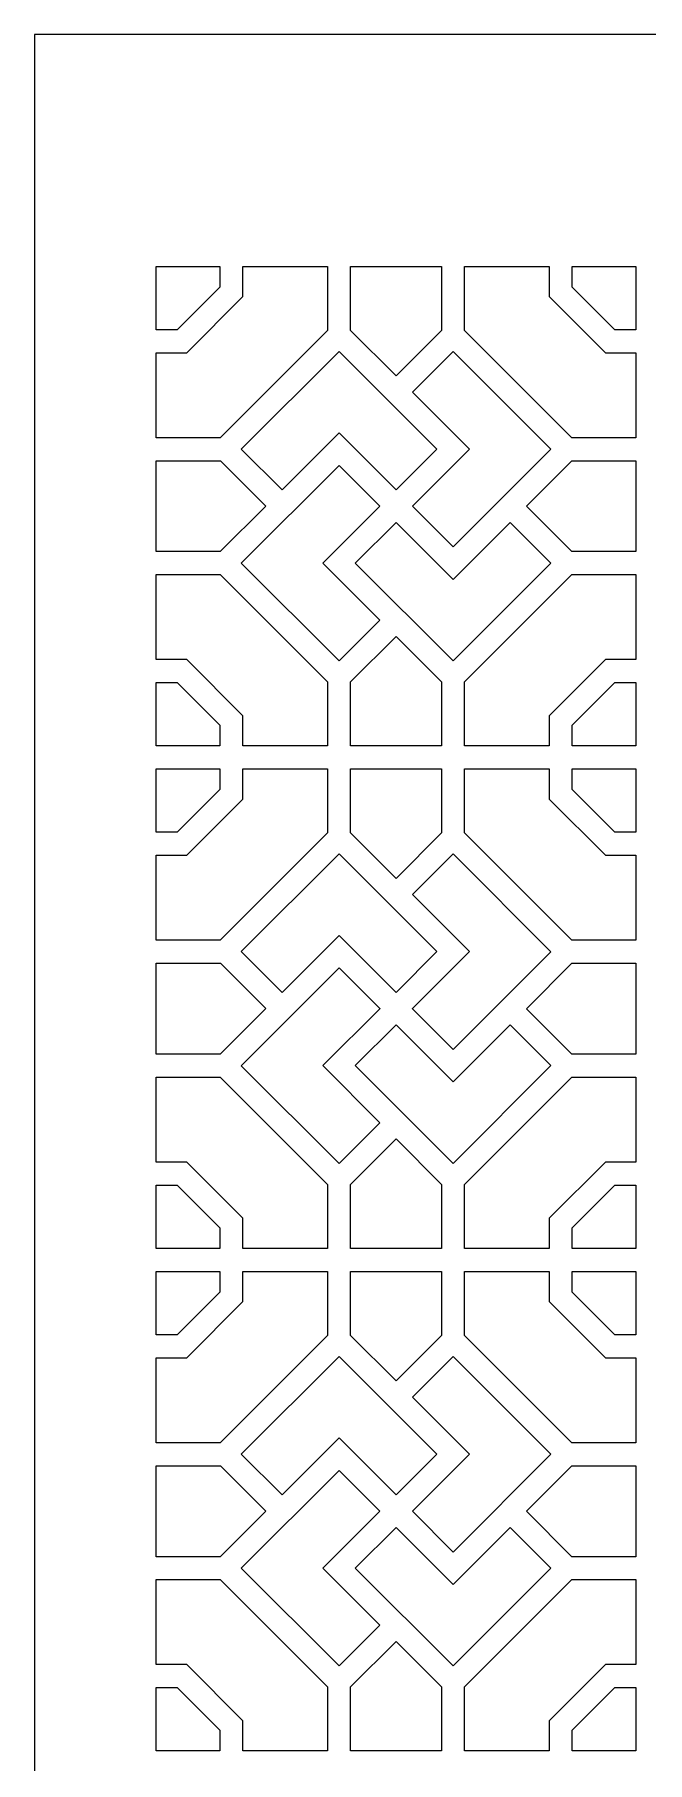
# Model space of a CAD drawing. Header units: centimetres. Extents: x -15.1 to -1.8, y -3.3 to 9.5.
# Drawn here: x -15.08 to -12.81, y 3.11 to 9.5 of the extents above; entities that cross this region are included whole.
import ezdxf

# ---------------------------------------------------------------- set-up
doc = ezdxf.new("R2010")
doc.units = ezdxf.units.CM
doc.header["$MEASUREMENT"] = 0
doc.layers.add('layer 1', color=7, linetype='Continuous')

msp = doc.modelspace()

# ---------------------------------------------------------------- linework, layer by layer
at = {"layer": 'layer 1', "color": 250}
for points, knots in [([(-15.08052, 9.5), (-15.08052, 9.5), (-8.68613, 9.5), (-8.68613, 9.5), (-8.68613, 9.5), (-8.68613, 9.5), (-8.68613, -3.28878), (-8.68613, -3.28878), (-8.68613, -3.28878), (-8.68613, -3.28878), (-15.08052, -3.28878), (-15.08052, -3.28878), (-15.08052, -3.28878), (-15.08052, -3.28878), (-15.08052, 9.5), (-15.08052, 9.5)], [0, 0, 0, 0, 0.2, 0.2, 0.2, 0.2, 0.4, 0.4, 0.4, 0.4, 0.6, 0.6, 0.6, 0.6, 1, 1, 1, 1]), ([(-14.51734, 8.32277), (-14.51734, 8.32277), (-14.63031, 8.32277), (-14.63031, 8.32277), (-14.63031, 8.32277), (-14.63031, 8.32277), (-14.63031, 8.00804), (-14.63031, 8.00804), (-14.63031, 8.00804), (-14.63031, 8.00804), (-14.39369, 8.00804), (-14.39369, 8.00804), (-14.39369, 8.00804), (-14.39369, 8.00804), (-13.99633, 8.4054), (-13.99633, 8.4054), (-13.99633, 8.4054), (-13.99633, 8.4054), (-13.99633, 8.64212), (-13.99633, 8.64212), (-13.99633, 8.64212), (-13.99633, 8.64212), (-14.30989, 8.64212), (-14.30989, 8.64212), (-14.30989, 8.64212), (-14.30989, 8.64212), (-14.30989, 8.53021), (-14.30989, 8.53021), (-14.30989, 8.53021), (-14.30989, 8.53021), (-14.51734, 8.32277), (-14.51734, 8.32277)], [0, 0, 0, 0, 0.1111111, 0.1111111, 0.1111111, 0.1111111, 0.2222222, 0.2222222, 0.2222222, 0.2222222, 0.3333333, 0.3333333, 0.3333333, 0.3333333, 0.4444444, 0.4444444, 0.4444444, 0.4444444, 0.5555556, 0.5555556, 0.5555556, 0.5555556, 0.6666667, 0.6666667, 0.6666667, 0.6666667, 0.7777778, 0.7777778, 0.7777778, 0.7777778, 1, 1, 1, 1]), ([(-14.63031, 8.40781), (-14.63031, 8.40781), (-14.55257, 8.40781), (-14.55257, 8.40781), (-14.55257, 8.40781), (-14.55257, 8.40781), (-14.39494, 8.56544), (-14.39494, 8.56544), (-14.39494, 8.56544), (-14.39494, 8.56544), (-14.39494, 8.64212), (-14.39494, 8.64212), (-14.39494, 8.64212), (-14.39494, 8.64212), (-14.63031, 8.64212), (-14.63031, 8.64212), (-14.63031, 8.64212), (-14.63031, 8.64212), (-14.63031, 8.40781), (-14.63031, 8.40781)], [0, 0, 0, 0, 0.1666667, 0.1666667, 0.1666667, 0.1666667, 0.3333333, 0.3333333, 0.3333333, 0.3333333, 0.5, 0.5, 0.5, 0.5, 0.6666667, 0.6666667, 0.6666667, 0.6666667, 1, 1, 1, 1]), ([(-13.91129, 8.64212), (-13.91129, 8.64212), (-13.91129, 8.4053), (-13.91129, 8.4053), (-13.91129, 8.4053), (-13.91129, 8.4053), (-13.74286, 8.23688), (-13.74286, 8.23688), (-13.74286, 8.23688), (-13.74286, 8.23688), (-13.57471, 8.40503), (-13.57471, 8.40503), (-13.57471, 8.40503), (-13.57471, 8.40503), (-13.57471, 8.64212), (-13.57471, 8.64212), (-13.57471, 8.64212), (-13.57471, 8.64212), (-13.91129, 8.64212), (-13.91129, 8.64212)], [0, 0, 0, 0, 0.1666667, 0.1666667, 0.1666667, 0.1666667, 0.3333333, 0.3333333, 0.3333333, 0.3333333, 0.5, 0.5, 0.5, 0.5, 0.6666667, 0.6666667, 0.6666667, 0.6666667, 1, 1, 1, 1]), ([(-12.96865, 8.32277), (-12.96865, 8.32277), (-13.1761, 8.53021), (-13.1761, 8.53021), (-13.1761, 8.53021), (-13.1761, 8.53021), (-13.1761, 8.64212), (-13.1761, 8.64212), (-13.1761, 8.64212), (-13.1761, 8.64212), (-13.48966, 8.64212), (-13.48966, 8.64212), (-13.48966, 8.64212), (-13.48966, 8.64212), (-13.48966, 8.40513), (-13.48966, 8.40513), (-13.48966, 8.40513), (-13.48966, 8.40513), (-13.09258, 8.00804), (-13.09258, 8.00804), (-13.09258, 8.00804), (-13.09258, 8.00804), (-12.85568, 8.00804), (-12.85568, 8.00804), (-12.85568, 8.00804), (-12.85568, 8.00804), (-12.85568, 8.32277), (-12.85568, 8.32277), (-12.85568, 8.32277), (-12.85568, 8.32277), (-12.96865, 8.32277), (-12.96865, 8.32277)], [0, 0, 0, 0, 0.1111111, 0.1111111, 0.1111111, 0.1111111, 0.2222222, 0.2222222, 0.2222222, 0.2222222, 0.3333333, 0.3333333, 0.3333333, 0.3333333, 0.4444444, 0.4444444, 0.4444444, 0.4444444, 0.5555556, 0.5555556, 0.5555556, 0.5555556, 0.6666667, 0.6666667, 0.6666667, 0.6666667, 0.7777778, 0.7777778, 0.7777778, 0.7777778, 1, 1, 1, 1]), ([(-12.85568, 8.40781), (-12.85568, 8.40781), (-12.85568, 8.64212), (-12.85568, 8.64212), (-12.85568, 8.64212), (-12.85568, 8.64212), (-13.09106, 8.64212), (-13.09106, 8.64212), (-13.09106, 8.64212), (-13.09106, 8.64212), (-13.09106, 8.56544), (-13.09106, 8.56544), (-13.09106, 8.56544), (-13.09106, 8.56544), (-12.93343, 8.40781), (-12.93343, 8.40781), (-12.93343, 8.40781), (-12.93343, 8.40781), (-12.85568, 8.40781), (-12.85568, 8.40781)], [0, 0, 0, 0, 0.1666667, 0.1666667, 0.1666667, 0.1666667, 0.3333333, 0.3333333, 0.3333333, 0.3333333, 0.5, 0.5, 0.5, 0.5, 0.6666667, 0.6666667, 0.6666667, 0.6666667, 1, 1, 1, 1]), ([(-13.74312, 7.81515), (-13.74312, 7.81515), (-13.74303, 7.81523), (-13.74303, 7.81523), (-13.74303, 7.81523), (-13.74303, 7.81523), (-13.74282, 7.81502), (-13.74282, 7.81502), (-13.74282, 7.81502), (-13.74282, 7.81502), (-13.59205, 7.96579), (-13.59205, 7.96579), (-13.59205, 7.96579), (-13.59205, 7.96579), (-13.95385, 8.32759), (-13.95385, 8.32759), (-13.95385, 8.32759), (-13.95385, 8.32759), (-14.31567, 7.96579), (-14.31567, 7.96579), (-14.31567, 7.96579), (-14.31567, 7.96579), (-14.16482, 7.81494), (-14.16482, 7.81494), (-14.16482, 7.81494), (-14.16482, 7.81494), (-13.95386, 8.0259), (-13.95386, 8.0259), (-13.95386, 8.0259), (-13.95386, 8.0259), (-13.74312, 7.81515), (-13.74312, 7.81515)], [0, 0, 0, 0, 0.1111111, 0.1111111, 0.1111111, 0.1111111, 0.2222222, 0.2222222, 0.2222222, 0.2222222, 0.3333333, 0.3333333, 0.3333333, 0.3333333, 0.4444444, 0.4444444, 0.4444444, 0.4444444, 0.5555556, 0.5555556, 0.5555556, 0.5555556, 0.6666667, 0.6666667, 0.6666667, 0.6666667, 0.7777778, 0.7777778, 0.7777778, 0.7777778, 1, 1, 1, 1]), ([(-13.68265, 7.75492), (-13.68265, 7.75492), (-13.68257, 7.75485), (-13.68257, 7.75485), (-13.68257, 7.75485), (-13.68257, 7.75485), (-13.68292, 7.75449), (-13.68292, 7.75449), (-13.68292, 7.75449), (-13.68292, 7.75449), (-13.53213, 7.6037), (-13.53213, 7.6037), (-13.53213, 7.6037), (-13.53213, 7.6037), (-13.17032, 7.96552), (-13.17032, 7.96552), (-13.17032, 7.96552), (-13.17032, 7.96552), (-13.53213, 8.32732), (-13.53213, 8.32732), (-13.53213, 8.32732), (-13.53213, 8.32732), (-13.68272, 8.17674), (-13.68272, 8.17674), (-13.68272, 8.17674), (-13.68272, 8.17674), (-13.47178, 7.96579), (-13.47178, 7.96579), (-13.47178, 7.96579), (-13.47178, 7.96579), (-13.68265, 7.75492), (-13.68265, 7.75492)], [0, 0, 0, 0, 0.1111111, 0.1111111, 0.1111111, 0.1111111, 0.2222222, 0.2222222, 0.2222222, 0.2222222, 0.3333333, 0.3333333, 0.3333333, 0.3333333, 0.4444444, 0.4444444, 0.4444444, 0.4444444, 0.5555556, 0.5555556, 0.5555556, 0.5555556, 0.6666667, 0.6666667, 0.6666667, 0.6666667, 0.7777778, 0.7777778, 0.7777778, 0.7777778, 1, 1, 1, 1]), ([(-14.22495, 7.7548), (-14.22495, 7.7548), (-14.39315, 7.923), (-14.39315, 7.923), (-14.39315, 7.923), (-14.39315, 7.923), (-14.63031, 7.923), (-14.63031, 7.923), (-14.63031, 7.923), (-14.63031, 7.923), (-14.63031, 7.58642), (-14.63031, 7.58642), (-14.63031, 7.58642), (-14.63031, 7.58642), (-14.39334, 7.58642), (-14.39334, 7.58642), (-14.39334, 7.58642), (-14.39334, 7.58642), (-14.22495, 7.7548), (-14.22495, 7.7548)], [0, 0, 0, 0, 0.1666667, 0.1666667, 0.1666667, 0.1666667, 0.3333333, 0.3333333, 0.3333333, 0.3333333, 0.5, 0.5, 0.5, 0.5, 0.6666667, 0.6666667, 0.6666667, 0.6666667, 1, 1, 1, 1]), ([(-13.8034, 7.7548), (-13.8034, 7.7548), (-13.80322, 7.75498), (-13.80322, 7.75498), (-13.80322, 7.75498), (-13.80322, 7.75498), (-13.95385, 7.90562), (-13.95385, 7.90562), (-13.95385, 7.90562), (-13.95385, 7.90562), (-14.31567, 7.54381), (-14.31567, 7.54381), (-14.31567, 7.54381), (-14.31567, 7.54381), (-13.95386, 7.182), (-13.95386, 7.182), (-13.95386, 7.182), (-13.95386, 7.182), (-13.80309, 7.33276), (-13.80309, 7.33276), (-13.80309, 7.33276), (-13.80309, 7.33276), (-14.01422, 7.54389), (-14.01422, 7.54389), (-14.01422, 7.54389), (-14.01422, 7.54389), (-13.80335, 7.75476), (-13.80335, 7.75476), (-13.80335, 7.75476), (-13.80335, 7.75476), (-13.8034, 7.7548), (-13.8034, 7.7548)], [0, 0, 0, 0, 0.1111111, 0.1111111, 0.1111111, 0.1111111, 0.2222222, 0.2222222, 0.2222222, 0.2222222, 0.3333333, 0.3333333, 0.3333333, 0.3333333, 0.4444444, 0.4444444, 0.4444444, 0.4444444, 0.5555556, 0.5555556, 0.5555556, 0.5555556, 0.6666667, 0.6666667, 0.6666667, 0.6666667, 0.7777778, 0.7777778, 0.7777778, 0.7777778, 1, 1, 1, 1]), ([(-12.85568, 7.923), (-12.85568, 7.923), (-13.09257, 7.923), (-13.09257, 7.923), (-13.09257, 7.923), (-13.09257, 7.923), (-13.26087, 7.7547), (-13.26087, 7.7547), (-13.26087, 7.7547), (-13.26087, 7.7547), (-13.09258, 7.58642), (-13.09258, 7.58642), (-13.09258, 7.58642), (-13.09258, 7.58642), (-12.85568, 7.58642), (-12.85568, 7.58642), (-12.85568, 7.58642), (-12.85568, 7.58642), (-12.85568, 7.923), (-12.85568, 7.923)], [0, 0, 0, 0, 0.1666667, 0.1666667, 0.1666667, 0.1666667, 0.3333333, 0.3333333, 0.3333333, 0.3333333, 0.5, 0.5, 0.5, 0.5, 0.6666667, 0.6666667, 0.6666667, 0.6666667, 1, 1, 1, 1]), ([(-13.74327, 7.69457), (-13.74327, 7.69457), (-13.89395, 7.54389), (-13.89395, 7.54389), (-13.89395, 7.54389), (-13.89395, 7.54389), (-13.53213, 7.18208), (-13.53213, 7.18208), (-13.53213, 7.18208), (-13.53213, 7.18208), (-13.17032, 7.54389), (-13.17032, 7.54389), (-13.17032, 7.54389), (-13.17032, 7.54389), (-13.321, 7.69457), (-13.321, 7.69457), (-13.321, 7.69457), (-13.321, 7.69457), (-13.53213, 7.48344), (-13.53213, 7.48344), (-13.53213, 7.48344), (-13.53213, 7.48344), (-13.74327, 7.69457), (-13.74327, 7.69457)], [0, 0, 0, 0, 0.1428571, 0.1428571, 0.1428571, 0.1428571, 0.2857143, 0.2857143, 0.2857143, 0.2857143, 0.4285714, 0.4285714, 0.4285714, 0.4285714, 0.5714286, 0.5714286, 0.5714286, 0.5714286, 0.7142857, 0.7142857, 0.7142857, 0.7142857, 1, 1, 1, 1]), ([(-14.51734, 7.18684), (-14.51734, 7.18684), (-14.30989, 6.97939), (-14.30989, 6.97939), (-14.30989, 6.97939), (-14.30989, 6.97939), (-14.30989, 6.86749), (-14.30989, 6.86749), (-14.30989, 6.86749), (-14.30989, 6.86749), (-13.99633, 6.86749), (-13.99633, 6.86749), (-13.99633, 6.86749), (-13.99633, 6.86749), (-13.99633, 7.10421), (-13.99633, 7.10421), (-13.99633, 7.10421), (-13.99633, 7.10421), (-14.3935, 7.50137), (-14.3935, 7.50137), (-14.3935, 7.50137), (-14.3935, 7.50137), (-14.63031, 7.50137), (-14.63031, 7.50137), (-14.63031, 7.50137), (-14.63031, 7.50137), (-14.63031, 7.18684), (-14.63031, 7.18684), (-14.63031, 7.18684), (-14.63031, 7.18684), (-14.51734, 7.18684), (-14.51734, 7.18684)], [0, 0, 0, 0, 0.1111111, 0.1111111, 0.1111111, 0.1111111, 0.2222222, 0.2222222, 0.2222222, 0.2222222, 0.3333333, 0.3333333, 0.3333333, 0.3333333, 0.4444444, 0.4444444, 0.4444444, 0.4444444, 0.5555556, 0.5555556, 0.5555556, 0.5555556, 0.6666667, 0.6666667, 0.6666667, 0.6666667, 0.7777778, 0.7777778, 0.7777778, 0.7777778, 1, 1, 1, 1]), ([(-12.96865, 7.18684), (-12.96865, 7.18684), (-12.85568, 7.18684), (-12.85568, 7.18684), (-12.85568, 7.18684), (-12.85568, 7.18684), (-12.85568, 7.50137), (-12.85568, 7.50137), (-12.85568, 7.50137), (-12.85568, 7.50137), (-13.09257, 7.50137), (-13.09257, 7.50137), (-13.09257, 7.50137), (-13.09257, 7.50137), (-13.48966, 7.10428), (-13.48966, 7.10428), (-13.48966, 7.10428), (-13.48966, 7.10428), (-13.48966, 6.86749), (-13.48966, 6.86749), (-13.48966, 6.86749), (-13.48966, 6.86749), (-13.1761, 6.86749), (-13.1761, 6.86749), (-13.1761, 6.86749), (-13.1761, 6.86749), (-13.1761, 6.97939), (-13.1761, 6.97939), (-13.1761, 6.97939), (-13.1761, 6.97939), (-12.96865, 7.18684), (-12.96865, 7.18684)], [0, 0, 0, 0, 0.1111111, 0.1111111, 0.1111111, 0.1111111, 0.2222222, 0.2222222, 0.2222222, 0.2222222, 0.3333333, 0.3333333, 0.3333333, 0.3333333, 0.4444444, 0.4444444, 0.4444444, 0.4444444, 0.5555556, 0.5555556, 0.5555556, 0.5555556, 0.6666667, 0.6666667, 0.6666667, 0.6666667, 0.7777778, 0.7777778, 0.7777778, 0.7777778, 1, 1, 1, 1]), ([(-13.57471, 6.86749), (-13.57471, 6.86749), (-13.57471, 7.10438), (-13.57471, 7.10438), (-13.57471, 7.10438), (-13.57471, 7.10438), (-13.74296, 7.27263), (-13.74296, 7.27263), (-13.74296, 7.27263), (-13.74296, 7.27263), (-13.91129, 7.1043), (-13.91129, 7.1043), (-13.91129, 7.1043), (-13.91129, 7.1043), (-13.91129, 6.86749), (-13.91129, 6.86749), (-13.91129, 6.86749), (-13.91129, 6.86749), (-13.57471, 6.86749), (-13.57471, 6.86749)], [0, 0, 0, 0, 0.1666667, 0.1666667, 0.1666667, 0.1666667, 0.3333333, 0.3333333, 0.3333333, 0.3333333, 0.5, 0.5, 0.5, 0.5, 0.6666667, 0.6666667, 0.6666667, 0.6666667, 1, 1, 1, 1]), ([(-14.63031, 7.10179), (-14.63031, 7.10179), (-14.63031, 6.86749), (-14.63031, 6.86749), (-14.63031, 6.86749), (-14.63031, 6.86749), (-14.39494, 6.86749), (-14.39494, 6.86749), (-14.39494, 6.86749), (-14.39494, 6.86749), (-14.39494, 6.94416), (-14.39494, 6.94416), (-14.39494, 6.94416), (-14.39494, 6.94416), (-14.55257, 7.10179), (-14.55257, 7.10179), (-14.55257, 7.10179), (-14.55257, 7.10179), (-14.63031, 7.10179), (-14.63031, 7.10179)], [0, 0, 0, 0, 0.1666667, 0.1666667, 0.1666667, 0.1666667, 0.3333333, 0.3333333, 0.3333333, 0.3333333, 0.5, 0.5, 0.5, 0.5, 0.6666667, 0.6666667, 0.6666667, 0.6666667, 1, 1, 1, 1]), ([(-12.85568, 7.10179), (-12.85568, 7.10179), (-12.93343, 7.10179), (-12.93343, 7.10179), (-12.93343, 7.10179), (-12.93343, 7.10179), (-13.09106, 6.94416), (-13.09106, 6.94416), (-13.09106, 6.94416), (-13.09106, 6.94416), (-13.09106, 6.86749), (-13.09106, 6.86749), (-13.09106, 6.86749), (-13.09106, 6.86749), (-12.85568, 6.86749), (-12.85568, 6.86749), (-12.85568, 6.86749), (-12.85568, 6.86749), (-12.85568, 7.10179), (-12.85568, 7.10179)], [0, 0, 0, 0, 0.1666667, 0.1666667, 0.1666667, 0.1666667, 0.3333333, 0.3333333, 0.3333333, 0.3333333, 0.5, 0.5, 0.5, 0.5, 0.6666667, 0.6666667, 0.6666667, 0.6666667, 1, 1, 1, 1]), ([(-14.51734, 6.46309), (-14.51734, 6.46309), (-14.63031, 6.46309), (-14.63031, 6.46309), (-14.63031, 6.46309), (-14.63031, 6.46309), (-14.63031, 6.14837), (-14.63031, 6.14837), (-14.63031, 6.14837), (-14.63031, 6.14837), (-14.39369, 6.14837), (-14.39369, 6.14837), (-14.39369, 6.14837), (-14.39369, 6.14837), (-13.99633, 6.54572), (-13.99633, 6.54572), (-13.99633, 6.54572), (-13.99633, 6.54572), (-13.99633, 6.78244), (-13.99633, 6.78244), (-13.99633, 6.78244), (-13.99633, 6.78244), (-14.30989, 6.78244), (-14.30989, 6.78244), (-14.30989, 6.78244), (-14.30989, 6.78244), (-14.30989, 6.67054), (-14.30989, 6.67054), (-14.30989, 6.67054), (-14.30989, 6.67054), (-14.51734, 6.46309), (-14.51734, 6.46309)], [0, 0, 0, 0, 0.1111111, 0.1111111, 0.1111111, 0.1111111, 0.2222222, 0.2222222, 0.2222222, 0.2222222, 0.3333333, 0.3333333, 0.3333333, 0.3333333, 0.4444444, 0.4444444, 0.4444444, 0.4444444, 0.5555556, 0.5555556, 0.5555556, 0.5555556, 0.6666667, 0.6666667, 0.6666667, 0.6666667, 0.7777778, 0.7777778, 0.7777778, 0.7777778, 1, 1, 1, 1]), ([(-14.63031, 6.54814), (-14.63031, 6.54814), (-14.55257, 6.54814), (-14.55257, 6.54814), (-14.55257, 6.54814), (-14.55257, 6.54814), (-14.39494, 6.70576), (-14.39494, 6.70576), (-14.39494, 6.70576), (-14.39494, 6.70576), (-14.39494, 6.78244), (-14.39494, 6.78244), (-14.39494, 6.78244), (-14.39494, 6.78244), (-14.63031, 6.78244), (-14.63031, 6.78244), (-14.63031, 6.78244), (-14.63031, 6.78244), (-14.63031, 6.54814), (-14.63031, 6.54814)], [0, 0, 0, 0, 0.1666667, 0.1666667, 0.1666667, 0.1666667, 0.3333333, 0.3333333, 0.3333333, 0.3333333, 0.5, 0.5, 0.5, 0.5, 0.6666667, 0.6666667, 0.6666667, 0.6666667, 1, 1, 1, 1]), ([(-13.91129, 6.78244), (-13.91129, 6.78244), (-13.91129, 6.54562), (-13.91129, 6.54562), (-13.91129, 6.54562), (-13.91129, 6.54562), (-13.74286, 6.3772), (-13.74286, 6.3772), (-13.74286, 6.3772), (-13.74286, 6.3772), (-13.57471, 6.54536), (-13.57471, 6.54536), (-13.57471, 6.54536), (-13.57471, 6.54536), (-13.57471, 6.78244), (-13.57471, 6.78244), (-13.57471, 6.78244), (-13.57471, 6.78244), (-13.91129, 6.78244), (-13.91129, 6.78244)], [0, 0, 0, 0, 0.1666667, 0.1666667, 0.1666667, 0.1666667, 0.3333333, 0.3333333, 0.3333333, 0.3333333, 0.5, 0.5, 0.5, 0.5, 0.6666667, 0.6666667, 0.6666667, 0.6666667, 1, 1, 1, 1]), ([(-12.96865, 6.46309), (-12.96865, 6.46309), (-13.1761, 6.67054), (-13.1761, 6.67054), (-13.1761, 6.67054), (-13.1761, 6.67054), (-13.1761, 6.78244), (-13.1761, 6.78244), (-13.1761, 6.78244), (-13.1761, 6.78244), (-13.48966, 6.78244), (-13.48966, 6.78244), (-13.48966, 6.78244), (-13.48966, 6.78244), (-13.48966, 6.54545), (-13.48966, 6.54545), (-13.48966, 6.54545), (-13.48966, 6.54545), (-13.09258, 6.14837), (-13.09258, 6.14837), (-13.09258, 6.14837), (-13.09258, 6.14837), (-12.85568, 6.14837), (-12.85568, 6.14837), (-12.85568, 6.14837), (-12.85568, 6.14837), (-12.85568, 6.46309), (-12.85568, 6.46309), (-12.85568, 6.46309), (-12.85568, 6.46309), (-12.96865, 6.46309), (-12.96865, 6.46309)], [0, 0, 0, 0, 0.1111111, 0.1111111, 0.1111111, 0.1111111, 0.2222222, 0.2222222, 0.2222222, 0.2222222, 0.3333333, 0.3333333, 0.3333333, 0.3333333, 0.4444444, 0.4444444, 0.4444444, 0.4444444, 0.5555556, 0.5555556, 0.5555556, 0.5555556, 0.6666667, 0.6666667, 0.6666667, 0.6666667, 0.7777778, 0.7777778, 0.7777778, 0.7777778, 1, 1, 1, 1]), ([(-12.85568, 6.54814), (-12.85568, 6.54814), (-12.85568, 6.78244), (-12.85568, 6.78244), (-12.85568, 6.78244), (-12.85568, 6.78244), (-13.09106, 6.78244), (-13.09106, 6.78244), (-13.09106, 6.78244), (-13.09106, 6.78244), (-13.09106, 6.70576), (-13.09106, 6.70576), (-13.09106, 6.70576), (-13.09106, 6.70576), (-12.93343, 6.54814), (-12.93343, 6.54814), (-12.93343, 6.54814), (-12.93343, 6.54814), (-12.85568, 6.54814), (-12.85568, 6.54814)], [0, 0, 0, 0, 0.1666667, 0.1666667, 0.1666667, 0.1666667, 0.3333333, 0.3333333, 0.3333333, 0.3333333, 0.5, 0.5, 0.5, 0.5, 0.6666667, 0.6666667, 0.6666667, 0.6666667, 1, 1, 1, 1]), ([(-13.74312, 5.95548), (-13.74312, 5.95548), (-13.74303, 5.95556), (-13.74303, 5.95556), (-13.74303, 5.95556), (-13.74303, 5.95556), (-13.74282, 5.95534), (-13.74282, 5.95534), (-13.74282, 5.95534), (-13.74282, 5.95534), (-13.59205, 6.10611), (-13.59205, 6.10611), (-13.59205, 6.10611), (-13.59205, 6.10611), (-13.95385, 6.46792), (-13.95385, 6.46792), (-13.95385, 6.46792), (-13.95385, 6.46792), (-14.31567, 6.10611), (-14.31567, 6.10611), (-14.31567, 6.10611), (-14.31567, 6.10611), (-14.16482, 5.95526), (-14.16482, 5.95526), (-14.16482, 5.95526), (-14.16482, 5.95526), (-13.95386, 6.16622), (-13.95386, 6.16622), (-13.95386, 6.16622), (-13.95386, 6.16622), (-13.74312, 5.95548), (-13.74312, 5.95548)], [0, 0, 0, 0, 0.1111111, 0.1111111, 0.1111111, 0.1111111, 0.2222222, 0.2222222, 0.2222222, 0.2222222, 0.3333333, 0.3333333, 0.3333333, 0.3333333, 0.4444444, 0.4444444, 0.4444444, 0.4444444, 0.5555556, 0.5555556, 0.5555556, 0.5555556, 0.6666667, 0.6666667, 0.6666667, 0.6666667, 0.7777778, 0.7777778, 0.7777778, 0.7777778, 1, 1, 1, 1]), ([(-13.68265, 5.89524), (-13.68265, 5.89524), (-13.68257, 5.89517), (-13.68257, 5.89517), (-13.68257, 5.89517), (-13.68257, 5.89517), (-13.68292, 5.89482), (-13.68292, 5.89482), (-13.68292, 5.89482), (-13.68292, 5.89482), (-13.53213, 5.74403), (-13.53213, 5.74403), (-13.53213, 5.74403), (-13.53213, 5.74403), (-13.17032, 6.10584), (-13.17032, 6.10584), (-13.17032, 6.10584), (-13.17032, 6.10584), (-13.53213, 6.46765), (-13.53213, 6.46765), (-13.53213, 6.46765), (-13.53213, 6.46765), (-13.68272, 6.31706), (-13.68272, 6.31706), (-13.68272, 6.31706), (-13.68272, 6.31706), (-13.47178, 6.10611), (-13.47178, 6.10611), (-13.47178, 6.10611), (-13.47178, 6.10611), (-13.68265, 5.89524), (-13.68265, 5.89524)], [0, 0, 0, 0, 0.1111111, 0.1111111, 0.1111111, 0.1111111, 0.2222222, 0.2222222, 0.2222222, 0.2222222, 0.3333333, 0.3333333, 0.3333333, 0.3333333, 0.4444444, 0.4444444, 0.4444444, 0.4444444, 0.5555556, 0.5555556, 0.5555556, 0.5555556, 0.6666667, 0.6666667, 0.6666667, 0.6666667, 0.7777778, 0.7777778, 0.7777778, 0.7777778, 1, 1, 1, 1]), ([(-14.22495, 5.89513), (-14.22495, 5.89513), (-14.39315, 6.06332), (-14.39315, 6.06332), (-14.39315, 6.06332), (-14.39315, 6.06332), (-14.63031, 6.06332), (-14.63031, 6.06332), (-14.63031, 6.06332), (-14.63031, 6.06332), (-14.63031, 5.72674), (-14.63031, 5.72674), (-14.63031, 5.72674), (-14.63031, 5.72674), (-14.39334, 5.72674), (-14.39334, 5.72674), (-14.39334, 5.72674), (-14.39334, 5.72674), (-14.22495, 5.89513), (-14.22495, 5.89513)], [0, 0, 0, 0, 0.1666667, 0.1666667, 0.1666667, 0.1666667, 0.3333333, 0.3333333, 0.3333333, 0.3333333, 0.5, 0.5, 0.5, 0.5, 0.6666667, 0.6666667, 0.6666667, 0.6666667, 1, 1, 1, 1]), ([(-13.8034, 5.89513), (-13.8034, 5.89513), (-13.80322, 5.89531), (-13.80322, 5.89531), (-13.80322, 5.89531), (-13.80322, 5.89531), (-13.95385, 6.04594), (-13.95385, 6.04594), (-13.95385, 6.04594), (-13.95385, 6.04594), (-14.31567, 5.68414), (-14.31567, 5.68414), (-14.31567, 5.68414), (-14.31567, 5.68414), (-13.95386, 5.32232), (-13.95386, 5.32232), (-13.95386, 5.32232), (-13.95386, 5.32232), (-13.80309, 5.47309), (-13.80309, 5.47309), (-13.80309, 5.47309), (-13.80309, 5.47309), (-14.01422, 5.68421), (-14.01422, 5.68421), (-14.01422, 5.68421), (-14.01422, 5.68421), (-13.80335, 5.89508), (-13.80335, 5.89508), (-13.80335, 5.89508), (-13.80335, 5.89508), (-13.8034, 5.89513), (-13.8034, 5.89513)], [0, 0, 0, 0, 0.1111111, 0.1111111, 0.1111111, 0.1111111, 0.2222222, 0.2222222, 0.2222222, 0.2222222, 0.3333333, 0.3333333, 0.3333333, 0.3333333, 0.4444444, 0.4444444, 0.4444444, 0.4444444, 0.5555556, 0.5555556, 0.5555556, 0.5555556, 0.6666667, 0.6666667, 0.6666667, 0.6666667, 0.7777778, 0.7777778, 0.7777778, 0.7777778, 1, 1, 1, 1]), ([(-12.85568, 6.06332), (-12.85568, 6.06332), (-13.09257, 6.06332), (-13.09257, 6.06332), (-13.09257, 6.06332), (-13.09257, 6.06332), (-13.26087, 5.89503), (-13.26087, 5.89503), (-13.26087, 5.89503), (-13.26087, 5.89503), (-13.09258, 5.72674), (-13.09258, 5.72674), (-13.09258, 5.72674), (-13.09258, 5.72674), (-12.85568, 5.72674), (-12.85568, 5.72674), (-12.85568, 5.72674), (-12.85568, 5.72674), (-12.85568, 6.06332), (-12.85568, 6.06332)], [0, 0, 0, 0, 0.1666667, 0.1666667, 0.1666667, 0.1666667, 0.3333333, 0.3333333, 0.3333333, 0.3333333, 0.5, 0.5, 0.5, 0.5, 0.6666667, 0.6666667, 0.6666667, 0.6666667, 1, 1, 1, 1]), ([(-13.74327, 5.83489), (-13.74327, 5.83489), (-13.89395, 5.68421), (-13.89395, 5.68421), (-13.89395, 5.68421), (-13.89395, 5.68421), (-13.53213, 5.3224), (-13.53213, 5.3224), (-13.53213, 5.3224), (-13.53213, 5.3224), (-13.17032, 5.68421), (-13.17032, 5.68421), (-13.17032, 5.68421), (-13.17032, 5.68421), (-13.321, 5.83489), (-13.321, 5.83489), (-13.321, 5.83489), (-13.321, 5.83489), (-13.53213, 5.62376), (-13.53213, 5.62376), (-13.53213, 5.62376), (-13.53213, 5.62376), (-13.74327, 5.83489), (-13.74327, 5.83489)], [0, 0, 0, 0, 0.1428571, 0.1428571, 0.1428571, 0.1428571, 0.2857143, 0.2857143, 0.2857143, 0.2857143, 0.4285714, 0.4285714, 0.4285714, 0.4285714, 0.5714286, 0.5714286, 0.5714286, 0.5714286, 0.7142857, 0.7142857, 0.7142857, 0.7142857, 1, 1, 1, 1]), ([(-14.51734, 5.32716), (-14.51734, 5.32716), (-14.30989, 5.11971), (-14.30989, 5.11971), (-14.30989, 5.11971), (-14.30989, 5.11971), (-14.30989, 5.00781), (-14.30989, 5.00781), (-14.30989, 5.00781), (-14.30989, 5.00781), (-13.99633, 5.00781), (-13.99633, 5.00781), (-13.99633, 5.00781), (-13.99633, 5.00781), (-13.99633, 5.24453), (-13.99633, 5.24453), (-13.99633, 5.24453), (-13.99633, 5.24453), (-14.3935, 5.64169), (-14.3935, 5.64169), (-14.3935, 5.64169), (-14.3935, 5.64169), (-14.63031, 5.64169), (-14.63031, 5.64169), (-14.63031, 5.64169), (-14.63031, 5.64169), (-14.63031, 5.32716), (-14.63031, 5.32716), (-14.63031, 5.32716), (-14.63031, 5.32716), (-14.51734, 5.32716), (-14.51734, 5.32716)], [0, 0, 0, 0, 0.1111111, 0.1111111, 0.1111111, 0.1111111, 0.2222222, 0.2222222, 0.2222222, 0.2222222, 0.3333333, 0.3333333, 0.3333333, 0.3333333, 0.4444444, 0.4444444, 0.4444444, 0.4444444, 0.5555556, 0.5555556, 0.5555556, 0.5555556, 0.6666667, 0.6666667, 0.6666667, 0.6666667, 0.7777778, 0.7777778, 0.7777778, 0.7777778, 1, 1, 1, 1]), ([(-12.96865, 5.32716), (-12.96865, 5.32716), (-12.85568, 5.32716), (-12.85568, 5.32716), (-12.85568, 5.32716), (-12.85568, 5.32716), (-12.85568, 5.64169), (-12.85568, 5.64169), (-12.85568, 5.64169), (-12.85568, 5.64169), (-13.09257, 5.64169), (-13.09257, 5.64169), (-13.09257, 5.64169), (-13.09257, 5.64169), (-13.48966, 5.2446), (-13.48966, 5.2446), (-13.48966, 5.2446), (-13.48966, 5.2446), (-13.48966, 5.00781), (-13.48966, 5.00781), (-13.48966, 5.00781), (-13.48966, 5.00781), (-13.1761, 5.00781), (-13.1761, 5.00781), (-13.1761, 5.00781), (-13.1761, 5.00781), (-13.1761, 5.11971), (-13.1761, 5.11971), (-13.1761, 5.11971), (-13.1761, 5.11971), (-12.96865, 5.32716), (-12.96865, 5.32716)], [0, 0, 0, 0, 0.1111111, 0.1111111, 0.1111111, 0.1111111, 0.2222222, 0.2222222, 0.2222222, 0.2222222, 0.3333333, 0.3333333, 0.3333333, 0.3333333, 0.4444444, 0.4444444, 0.4444444, 0.4444444, 0.5555556, 0.5555556, 0.5555556, 0.5555556, 0.6666667, 0.6666667, 0.6666667, 0.6666667, 0.7777778, 0.7777778, 0.7777778, 0.7777778, 1, 1, 1, 1]), ([(-13.57471, 5.00781), (-13.57471, 5.00781), (-13.57471, 5.24471), (-13.57471, 5.24471), (-13.57471, 5.24471), (-13.57471, 5.24471), (-13.74296, 5.41295), (-13.74296, 5.41295), (-13.74296, 5.41295), (-13.74296, 5.41295), (-13.91129, 5.24462), (-13.91129, 5.24462), (-13.91129, 5.24462), (-13.91129, 5.24462), (-13.91129, 5.00781), (-13.91129, 5.00781), (-13.91129, 5.00781), (-13.91129, 5.00781), (-13.57471, 5.00781), (-13.57471, 5.00781)], [0, 0, 0, 0, 0.1666667, 0.1666667, 0.1666667, 0.1666667, 0.3333333, 0.3333333, 0.3333333, 0.3333333, 0.5, 0.5, 0.5, 0.5, 0.6666667, 0.6666667, 0.6666667, 0.6666667, 1, 1, 1, 1]), ([(-14.63031, 5.24211), (-14.63031, 5.24211), (-14.63031, 5.00781), (-14.63031, 5.00781), (-14.63031, 5.00781), (-14.63031, 5.00781), (-14.39494, 5.00781), (-14.39494, 5.00781), (-14.39494, 5.00781), (-14.39494, 5.00781), (-14.39494, 5.08449), (-14.39494, 5.08449), (-14.39494, 5.08449), (-14.39494, 5.08449), (-14.55257, 5.24211), (-14.55257, 5.24211), (-14.55257, 5.24211), (-14.55257, 5.24211), (-14.63031, 5.24211), (-14.63031, 5.24211)], [0, 0, 0, 0, 0.1666667, 0.1666667, 0.1666667, 0.1666667, 0.3333333, 0.3333333, 0.3333333, 0.3333333, 0.5, 0.5, 0.5, 0.5, 0.6666667, 0.6666667, 0.6666667, 0.6666667, 1, 1, 1, 1]), ([(-12.85568, 5.24211), (-12.85568, 5.24211), (-12.93343, 5.24211), (-12.93343, 5.24211), (-12.93343, 5.24211), (-12.93343, 5.24211), (-13.09106, 5.08449), (-13.09106, 5.08449), (-13.09106, 5.08449), (-13.09106, 5.08449), (-13.09106, 5.00781), (-13.09106, 5.00781), (-13.09106, 5.00781), (-13.09106, 5.00781), (-12.85568, 5.00781), (-12.85568, 5.00781), (-12.85568, 5.00781), (-12.85568, 5.00781), (-12.85568, 5.24211), (-12.85568, 5.24211)], [0, 0, 0, 0, 0.1666667, 0.1666667, 0.1666667, 0.1666667, 0.3333333, 0.3333333, 0.3333333, 0.3333333, 0.5, 0.5, 0.5, 0.5, 0.6666667, 0.6666667, 0.6666667, 0.6666667, 1, 1, 1, 1]), ([(-14.51734, 4.60342), (-14.51734, 4.60342), (-14.63031, 4.60342), (-14.63031, 4.60342), (-14.63031, 4.60342), (-14.63031, 4.60342), (-14.63031, 4.28869), (-14.63031, 4.28869), (-14.63031, 4.28869), (-14.63031, 4.28869), (-14.39369, 4.28869), (-14.39369, 4.28869), (-14.39369, 4.28869), (-14.39369, 4.28869), (-13.99633, 4.68605), (-13.99633, 4.68605), (-13.99633, 4.68605), (-13.99633, 4.68605), (-13.99633, 4.92276), (-13.99633, 4.92276), (-13.99633, 4.92276), (-13.99633, 4.92276), (-14.30989, 4.92276), (-14.30989, 4.92276), (-14.30989, 4.92276), (-14.30989, 4.92276), (-14.30989, 4.81086), (-14.30989, 4.81086), (-14.30989, 4.81086), (-14.30989, 4.81086), (-14.51734, 4.60342), (-14.51734, 4.60342)], [0, 0, 0, 0, 0.1111111, 0.1111111, 0.1111111, 0.1111111, 0.2222222, 0.2222222, 0.2222222, 0.2222222, 0.3333333, 0.3333333, 0.3333333, 0.3333333, 0.4444444, 0.4444444, 0.4444444, 0.4444444, 0.5555556, 0.5555556, 0.5555556, 0.5555556, 0.6666667, 0.6666667, 0.6666667, 0.6666667, 0.7777778, 0.7777778, 0.7777778, 0.7777778, 1, 1, 1, 1]), ([(-14.63031, 4.68846), (-14.63031, 4.68846), (-14.55257, 4.68846), (-14.55257, 4.68846), (-14.55257, 4.68846), (-14.55257, 4.68846), (-14.39494, 4.84609), (-14.39494, 4.84609), (-14.39494, 4.84609), (-14.39494, 4.84609), (-14.39494, 4.92276), (-14.39494, 4.92276), (-14.39494, 4.92276), (-14.39494, 4.92276), (-14.63031, 4.92276), (-14.63031, 4.92276), (-14.63031, 4.92276), (-14.63031, 4.92276), (-14.63031, 4.68846), (-14.63031, 4.68846)], [0, 0, 0, 0, 0.1666667, 0.1666667, 0.1666667, 0.1666667, 0.3333333, 0.3333333, 0.3333333, 0.3333333, 0.5, 0.5, 0.5, 0.5, 0.6666667, 0.6666667, 0.6666667, 0.6666667, 1, 1, 1, 1]), ([(-13.91129, 4.92276), (-13.91129, 4.92276), (-13.91129, 4.68595), (-13.91129, 4.68595), (-13.91129, 4.68595), (-13.91129, 4.68595), (-13.74286, 4.51752), (-13.74286, 4.51752), (-13.74286, 4.51752), (-13.74286, 4.51752), (-13.57471, 4.68568), (-13.57471, 4.68568), (-13.57471, 4.68568), (-13.57471, 4.68568), (-13.57471, 4.92276), (-13.57471, 4.92276), (-13.57471, 4.92276), (-13.57471, 4.92276), (-13.91129, 4.92276), (-13.91129, 4.92276)], [0, 0, 0, 0, 0.1666667, 0.1666667, 0.1666667, 0.1666667, 0.3333333, 0.3333333, 0.3333333, 0.3333333, 0.5, 0.5, 0.5, 0.5, 0.6666667, 0.6666667, 0.6666667, 0.6666667, 1, 1, 1, 1]), ([(-12.96865, 4.60342), (-12.96865, 4.60342), (-13.1761, 4.81086), (-13.1761, 4.81086), (-13.1761, 4.81086), (-13.1761, 4.81086), (-13.1761, 4.92276), (-13.1761, 4.92276), (-13.1761, 4.92276), (-13.1761, 4.92276), (-13.48966, 4.92276), (-13.48966, 4.92276), (-13.48966, 4.92276), (-13.48966, 4.92276), (-13.48966, 4.68578), (-13.48966, 4.68578), (-13.48966, 4.68578), (-13.48966, 4.68578), (-13.09258, 4.28869), (-13.09258, 4.28869), (-13.09258, 4.28869), (-13.09258, 4.28869), (-12.85568, 4.28869), (-12.85568, 4.28869), (-12.85568, 4.28869), (-12.85568, 4.28869), (-12.85568, 4.60342), (-12.85568, 4.60342), (-12.85568, 4.60342), (-12.85568, 4.60342), (-12.96865, 4.60342), (-12.96865, 4.60342)], [0, 0, 0, 0, 0.1111111, 0.1111111, 0.1111111, 0.1111111, 0.2222222, 0.2222222, 0.2222222, 0.2222222, 0.3333333, 0.3333333, 0.3333333, 0.3333333, 0.4444444, 0.4444444, 0.4444444, 0.4444444, 0.5555556, 0.5555556, 0.5555556, 0.5555556, 0.6666667, 0.6666667, 0.6666667, 0.6666667, 0.7777778, 0.7777778, 0.7777778, 0.7777778, 1, 1, 1, 1]), ([(-12.85568, 4.68846), (-12.85568, 4.68846), (-12.85568, 4.92276), (-12.85568, 4.92276), (-12.85568, 4.92276), (-12.85568, 4.92276), (-13.09106, 4.92276), (-13.09106, 4.92276), (-13.09106, 4.92276), (-13.09106, 4.92276), (-13.09106, 4.84609), (-13.09106, 4.84609), (-13.09106, 4.84609), (-13.09106, 4.84609), (-12.93343, 4.68846), (-12.93343, 4.68846), (-12.93343, 4.68846), (-12.93343, 4.68846), (-12.85568, 4.68846), (-12.85568, 4.68846)], [0, 0, 0, 0, 0.1666667, 0.1666667, 0.1666667, 0.1666667, 0.3333333, 0.3333333, 0.3333333, 0.3333333, 0.5, 0.5, 0.5, 0.5, 0.6666667, 0.6666667, 0.6666667, 0.6666667, 1, 1, 1, 1]), ([(-13.74312, 4.0958), (-13.74312, 4.0958), (-13.74303, 4.09588), (-13.74303, 4.09588), (-13.74303, 4.09588), (-13.74303, 4.09588), (-13.74282, 4.09567), (-13.74282, 4.09567), (-13.74282, 4.09567), (-13.74282, 4.09567), (-13.59205, 4.24644), (-13.59205, 4.24644), (-13.59205, 4.24644), (-13.59205, 4.24644), (-13.95385, 4.60824), (-13.95385, 4.60824), (-13.95385, 4.60824), (-13.95385, 4.60824), (-14.31567, 4.24644), (-14.31567, 4.24644), (-14.31567, 4.24644), (-14.31567, 4.24644), (-14.16482, 4.09559), (-14.16482, 4.09559), (-14.16482, 4.09559), (-14.16482, 4.09559), (-13.95386, 4.30655), (-13.95386, 4.30655), (-13.95386, 4.30655), (-13.95386, 4.30655), (-13.74312, 4.0958), (-13.74312, 4.0958)], [0, 0, 0, 0, 0.1111111, 0.1111111, 0.1111111, 0.1111111, 0.2222222, 0.2222222, 0.2222222, 0.2222222, 0.3333333, 0.3333333, 0.3333333, 0.3333333, 0.4444444, 0.4444444, 0.4444444, 0.4444444, 0.5555556, 0.5555556, 0.5555556, 0.5555556, 0.6666667, 0.6666667, 0.6666667, 0.6666667, 0.7777778, 0.7777778, 0.7777778, 0.7777778, 1, 1, 1, 1]), ([(-13.68265, 4.03557), (-13.68265, 4.03557), (-13.68257, 4.03549), (-13.68257, 4.03549), (-13.68257, 4.03549), (-13.68257, 4.03549), (-13.68292, 4.03514), (-13.68292, 4.03514), (-13.68292, 4.03514), (-13.68292, 4.03514), (-13.53213, 3.88435), (-13.53213, 3.88435), (-13.53213, 3.88435), (-13.53213, 3.88435), (-13.17032, 4.24617), (-13.17032, 4.24617), (-13.17032, 4.24617), (-13.17032, 4.24617), (-13.53213, 4.60797), (-13.53213, 4.60797), (-13.53213, 4.60797), (-13.53213, 4.60797), (-13.68272, 4.45739), (-13.68272, 4.45739), (-13.68272, 4.45739), (-13.68272, 4.45739), (-13.47178, 4.24644), (-13.47178, 4.24644), (-13.47178, 4.24644), (-13.47178, 4.24644), (-13.68265, 4.03557), (-13.68265, 4.03557)], [0, 0, 0, 0, 0.1111111, 0.1111111, 0.1111111, 0.1111111, 0.2222222, 0.2222222, 0.2222222, 0.2222222, 0.3333333, 0.3333333, 0.3333333, 0.3333333, 0.4444444, 0.4444444, 0.4444444, 0.4444444, 0.5555556, 0.5555556, 0.5555556, 0.5555556, 0.6666667, 0.6666667, 0.6666667, 0.6666667, 0.7777778, 0.7777778, 0.7777778, 0.7777778, 1, 1, 1, 1]), ([(-14.22495, 4.03545), (-14.22495, 4.03545), (-14.39315, 4.20365), (-14.39315, 4.20365), (-14.39315, 4.20365), (-14.39315, 4.20365), (-14.63031, 4.20365), (-14.63031, 4.20365), (-14.63031, 4.20365), (-14.63031, 4.20365), (-14.63031, 3.86706), (-14.63031, 3.86706), (-14.63031, 3.86706), (-14.63031, 3.86706), (-14.39334, 3.86706), (-14.39334, 3.86706), (-14.39334, 3.86706), (-14.39334, 3.86706), (-14.22495, 4.03545), (-14.22495, 4.03545)], [0, 0, 0, 0, 0.1666667, 0.1666667, 0.1666667, 0.1666667, 0.3333333, 0.3333333, 0.3333333, 0.3333333, 0.5, 0.5, 0.5, 0.5, 0.6666667, 0.6666667, 0.6666667, 0.6666667, 1, 1, 1, 1]), ([(-13.8034, 4.03545), (-13.8034, 4.03545), (-13.80322, 4.03563), (-13.80322, 4.03563), (-13.80322, 4.03563), (-13.80322, 4.03563), (-13.95385, 4.18627), (-13.95385, 4.18627), (-13.95385, 4.18627), (-13.95385, 4.18627), (-14.31567, 3.82446), (-14.31567, 3.82446), (-14.31567, 3.82446), (-14.31567, 3.82446), (-13.95386, 3.46265), (-13.95386, 3.46265), (-13.95386, 3.46265), (-13.95386, 3.46265), (-13.80309, 3.61341), (-13.80309, 3.61341), (-13.80309, 3.61341), (-13.80309, 3.61341), (-14.01422, 3.82454), (-14.01422, 3.82454), (-14.01422, 3.82454), (-14.01422, 3.82454), (-13.80335, 4.03541), (-13.80335, 4.03541), (-13.80335, 4.03541), (-13.80335, 4.03541), (-13.8034, 4.03545), (-13.8034, 4.03545)], [0, 0, 0, 0, 0.1111111, 0.1111111, 0.1111111, 0.1111111, 0.2222222, 0.2222222, 0.2222222, 0.2222222, 0.3333333, 0.3333333, 0.3333333, 0.3333333, 0.4444444, 0.4444444, 0.4444444, 0.4444444, 0.5555556, 0.5555556, 0.5555556, 0.5555556, 0.6666667, 0.6666667, 0.6666667, 0.6666667, 0.7777778, 0.7777778, 0.7777778, 0.7777778, 1, 1, 1, 1]), ([(-12.85568, 4.20365), (-12.85568, 4.20365), (-13.09257, 4.20365), (-13.09257, 4.20365), (-13.09257, 4.20365), (-13.09257, 4.20365), (-13.26087, 4.03535), (-13.26087, 4.03535), (-13.26087, 4.03535), (-13.26087, 4.03535), (-13.09258, 3.86706), (-13.09258, 3.86706), (-13.09258, 3.86706), (-13.09258, 3.86706), (-12.85568, 3.86706), (-12.85568, 3.86706), (-12.85568, 3.86706), (-12.85568, 3.86706), (-12.85568, 4.20365), (-12.85568, 4.20365)], [0, 0, 0, 0, 0.1666667, 0.1666667, 0.1666667, 0.1666667, 0.3333333, 0.3333333, 0.3333333, 0.3333333, 0.5, 0.5, 0.5, 0.5, 0.6666667, 0.6666667, 0.6666667, 0.6666667, 1, 1, 1, 1]), ([(-13.74327, 3.97522), (-13.74327, 3.97522), (-13.89395, 3.82454), (-13.89395, 3.82454), (-13.89395, 3.82454), (-13.89395, 3.82454), (-13.53213, 3.46273), (-13.53213, 3.46273), (-13.53213, 3.46273), (-13.53213, 3.46273), (-13.17032, 3.82454), (-13.17032, 3.82454), (-13.17032, 3.82454), (-13.17032, 3.82454), (-13.321, 3.97522), (-13.321, 3.97522), (-13.321, 3.97522), (-13.321, 3.97522), (-13.53213, 3.76408), (-13.53213, 3.76408), (-13.53213, 3.76408), (-13.53213, 3.76408), (-13.74327, 3.97522), (-13.74327, 3.97522)], [0, 0, 0, 0, 0.1428571, 0.1428571, 0.1428571, 0.1428571, 0.2857143, 0.2857143, 0.2857143, 0.2857143, 0.4285714, 0.4285714, 0.4285714, 0.4285714, 0.5714286, 0.5714286, 0.5714286, 0.5714286, 0.7142857, 0.7142857, 0.7142857, 0.7142857, 1, 1, 1, 1]), ([(-14.51734, 3.46748), (-14.51734, 3.46748), (-14.30989, 3.26004), (-14.30989, 3.26004), (-14.30989, 3.26004), (-14.30989, 3.26004), (-14.30989, 3.14814), (-14.30989, 3.14814), (-14.30989, 3.14814), (-14.30989, 3.14814), (-13.99633, 3.14814), (-13.99633, 3.14814), (-13.99633, 3.14814), (-13.99633, 3.14814), (-13.99633, 3.38486), (-13.99633, 3.38486), (-13.99633, 3.38486), (-13.99633, 3.38486), (-14.3935, 3.78202), (-14.3935, 3.78202), (-14.3935, 3.78202), (-14.3935, 3.78202), (-14.63031, 3.78202), (-14.63031, 3.78202), (-14.63031, 3.78202), (-14.63031, 3.78202), (-14.63031, 3.46748), (-14.63031, 3.46748), (-14.63031, 3.46748), (-14.63031, 3.46748), (-14.51734, 3.46748), (-14.51734, 3.46748)], [0, 0, 0, 0, 0.1111111, 0.1111111, 0.1111111, 0.1111111, 0.2222222, 0.2222222, 0.2222222, 0.2222222, 0.3333333, 0.3333333, 0.3333333, 0.3333333, 0.4444444, 0.4444444, 0.4444444, 0.4444444, 0.5555556, 0.5555556, 0.5555556, 0.5555556, 0.6666667, 0.6666667, 0.6666667, 0.6666667, 0.7777778, 0.7777778, 0.7777778, 0.7777778, 1, 1, 1, 1]), ([(-12.96865, 3.46748), (-12.96865, 3.46748), (-12.85568, 3.46748), (-12.85568, 3.46748), (-12.85568, 3.46748), (-12.85568, 3.46748), (-12.85568, 3.78202), (-12.85568, 3.78202), (-12.85568, 3.78202), (-12.85568, 3.78202), (-13.09257, 3.78202), (-13.09257, 3.78202), (-13.09257, 3.78202), (-13.09257, 3.78202), (-13.48966, 3.38493), (-13.48966, 3.38493), (-13.48966, 3.38493), (-13.48966, 3.38493), (-13.48966, 3.14814), (-13.48966, 3.14814), (-13.48966, 3.14814), (-13.48966, 3.14814), (-13.1761, 3.14814), (-13.1761, 3.14814), (-13.1761, 3.14814), (-13.1761, 3.14814), (-13.1761, 3.26004), (-13.1761, 3.26004), (-13.1761, 3.26004), (-13.1761, 3.26004), (-12.96865, 3.46748), (-12.96865, 3.46748)], [0, 0, 0, 0, 0.1111111, 0.1111111, 0.1111111, 0.1111111, 0.2222222, 0.2222222, 0.2222222, 0.2222222, 0.3333333, 0.3333333, 0.3333333, 0.3333333, 0.4444444, 0.4444444, 0.4444444, 0.4444444, 0.5555556, 0.5555556, 0.5555556, 0.5555556, 0.6666667, 0.6666667, 0.6666667, 0.6666667, 0.7777778, 0.7777778, 0.7777778, 0.7777778, 1, 1, 1, 1]), ([(-13.57471, 3.14814), (-13.57471, 3.14814), (-13.57471, 3.38503), (-13.57471, 3.38503), (-13.57471, 3.38503), (-13.57471, 3.38503), (-13.74296, 3.55328), (-13.74296, 3.55328), (-13.74296, 3.55328), (-13.74296, 3.55328), (-13.91129, 3.38495), (-13.91129, 3.38495), (-13.91129, 3.38495), (-13.91129, 3.38495), (-13.91129, 3.14814), (-13.91129, 3.14814), (-13.91129, 3.14814), (-13.91129, 3.14814), (-13.57471, 3.14814), (-13.57471, 3.14814)], [0, 0, 0, 0, 0.1666667, 0.1666667, 0.1666667, 0.1666667, 0.3333333, 0.3333333, 0.3333333, 0.3333333, 0.5, 0.5, 0.5, 0.5, 0.6666667, 0.6666667, 0.6666667, 0.6666667, 1, 1, 1, 1]), ([(-14.63031, 3.38244), (-14.63031, 3.38244), (-14.63031, 3.14814), (-14.63031, 3.14814), (-14.63031, 3.14814), (-14.63031, 3.14814), (-14.39494, 3.14814), (-14.39494, 3.14814), (-14.39494, 3.14814), (-14.39494, 3.14814), (-14.39494, 3.22481), (-14.39494, 3.22481), (-14.39494, 3.22481), (-14.39494, 3.22481), (-14.55257, 3.38244), (-14.55257, 3.38244), (-14.55257, 3.38244), (-14.55257, 3.38244), (-14.63031, 3.38244), (-14.63031, 3.38244)], [0, 0, 0, 0, 0.1666667, 0.1666667, 0.1666667, 0.1666667, 0.3333333, 0.3333333, 0.3333333, 0.3333333, 0.5, 0.5, 0.5, 0.5, 0.6666667, 0.6666667, 0.6666667, 0.6666667, 1, 1, 1, 1]), ([(-12.85568, 3.38244), (-12.85568, 3.38244), (-12.93343, 3.38244), (-12.93343, 3.38244), (-12.93343, 3.38244), (-12.93343, 3.38244), (-13.09106, 3.22481), (-13.09106, 3.22481), (-13.09106, 3.22481), (-13.09106, 3.22481), (-13.09106, 3.14814), (-13.09106, 3.14814), (-13.09106, 3.14814), (-13.09106, 3.14814), (-12.85568, 3.14814), (-12.85568, 3.14814), (-12.85568, 3.14814), (-12.85568, 3.14814), (-12.85568, 3.38244), (-12.85568, 3.38244)], [0, 0, 0, 0, 0.1666667, 0.1666667, 0.1666667, 0.1666667, 0.3333333, 0.3333333, 0.3333333, 0.3333333, 0.5, 0.5, 0.5, 0.5, 0.6666667, 0.6666667, 0.6666667, 0.6666667, 1, 1, 1, 1])]:
    msp.add_open_spline(points, degree=3, knots=knots, dxfattribs=at)

doc.saveas('drawing.dxf')
